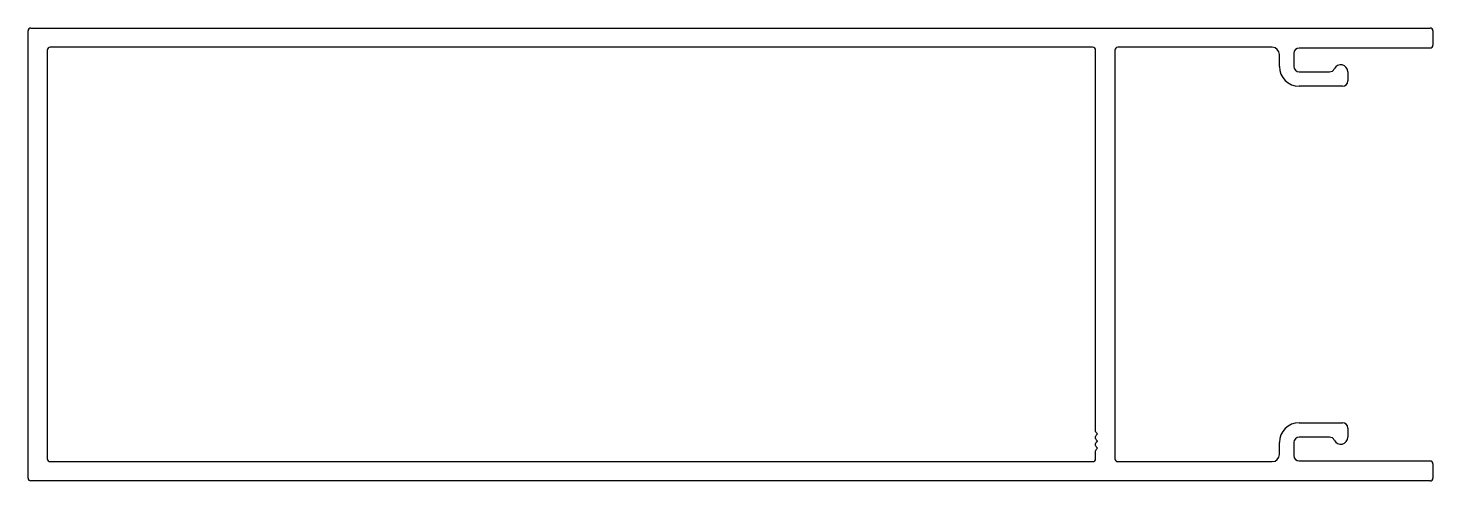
# Model space of a CAD drawing. Extents: x -98 to 99, y 1 to 65.
import ezdxf

# ---------------------------------------------------------------- set-up
doc = ezdxf.new("R2010")
doc.units = 0
doc.layers.get('0').update_dxf_attribs({"linetype": 'CONTINUOUS'})
doc.layers.add('1', color=7, linetype='CONTINUOUS')

msp = doc.modelspace()

# ---------------------------------------------------------------- linework, layer by layer
at = {"color": 7}
for p, q in [((-98.48, 1.73), (-98.48, 64.43)), ((-98.08, 64.83), (98.12, 64.83)), ((98.52, 64.42), (98.52, 62.44)), ((53.92, 61.72), (53.92, 4.44)), ((75.99, 62.13), (54.33, 62.13)), ((76.99, 59.44), (76.99, 61.13)), ((79.02, 61.28), (79.02, 59.44)), ((98.12, 62.03), (79.77, 62.03)), ((79.77, 58.69), (84.02, 58.69)), ((86.6, 58.69), (86.6, 57.41)), ((85.85, 56.66), (79.77, 56.66)), ((79.77, 9.49), (85.85, 9.49)), ((86.6, 8.74), (86.6, 7.46)), ((76.99, 5.03), (76.99, 6.71)), ((79.02, 6.71), (79.02, 4.87)), ((84.02, 7.46), (79.77, 7.46)), ((54.33, 4.03), (75.99, 4.03)), ((79.77, 4.12), (98.12, 4.12)), ((98.52, 3.71), (98.52, 1.73)), ((98.12, 1.33), (-98.08, 1.33))]:
    msp.add_line(p, q, dxfattribs=at)
for centre, radius, start, end in [((-98.08, 64.43), 0.4, 90, 180), ((98.12, 64.42), 0.406, 0, 90), ((54.33, 61.72), 0.41, 90, 180), ((75.99, 61.13), 1, 0, 90), ((79.77, 61.28), 0.75, 90, 180), ((98.12, 62.44), 0.406, 270, 0), ((79.77, 59.44), 2.78, 180.0001, 270), ((79.77, 59.44), 0.75, 180.0001, 270), ((84.02, 59.44), 0.75, 270, 334.6231), ((85.6, 58.69), 1, 360, 154.6231), ((85.85, 57.41), 0.75, 270, 0), ((79.77, 6.71), 2.78, 90, 179.9999), ((85.85, 8.74), 0.75, 360, 90), ((79.77, 6.71), 0.75, 90, 179.9999), ((84.02, 6.71), 0.75, 25.3769, 90), ((85.6, 7.46), 1, 205.3769, 0), ((54.33, 4.44), 0.41, 180, 270), ((75.99, 5.03), 1, 270, 360), ((79.77, 4.87), 0.75, 180, 270), ((98.12, 3.71), 0.406, 0, 90), ((-98.08, 1.73), 0.4, 180, 270), ((98.12, 1.73), 0.406, 270, 0)]:
    msp.add_arc(centre, radius, start, end, dxfattribs=at)
at = {"layer": '1', "color": 7, "linetype": 'CONTINUOUS'}
for p, q in [((-95.78, 61.72, -0.17), (-95.78, 4.44, -0.17)), ((50.81, 62.13, -0.17), (-95.37, 62.13, -0.17)), ((51.22, 8.27, -0.17), (51.22, 61.72, -0.17)), ((51.47, 7.92, -0.17), (51.3, 8.09, -0.17)), ((51.3, 7.74, -0.17), (51.47, 7.91, -0.17)), ((51.22, 7.27, -0.17), (51.22, 7.56, -0.17)), ((51.22, 6.27, -0.17), (51.22, 6.56, -0.17)), ((51.47, 6.92, -0.17), (51.3, 7.09, -0.17)), ((51.3, 6.74, -0.17), (51.47, 6.91, -0.17)), ((51.47, 5.92, -0.17), (51.3, 6.09, -0.17)), ((51.3, 5.74, -0.17), (51.47, 5.91, -0.17)), ((-95.37, 4.03, -0.17), (50.81, 4.03, -0.17)), ((51.22, 4.44, -0.17), (51.22, 5.56, -0.17))]:
    msp.add_line(p, q, dxfattribs=at)
for centre, radius, start, end in [((-95.37, 61.72, -0.17), 0.41, 90, 180), ((50.81, 61.72, -0.17), 0.41, 360, 90), ((51.47, 8.27, -0.17), 0.25, 180, 225), ((51.46, 7.92, -0.17), 0.008, 315, 45), ((51.47, 7.56, -0.17), 0.25, 135, 180), ((51.47, 7.27, -0.17), 0.25, 180, 225), ((51.47, 6.56, -0.17), 0.25, 135, 180), ((51.47, 6.27, -0.17), 0.25, 180, 225), ((51.46, 6.92, -0.17), 0.008, 315, 45), ((51.46, 5.92, -0.17), 0.008, 315, 45), ((-95.37, 4.44, -0.17), 0.41, 180, 270), ((50.81, 4.44, -0.17), 0.41, 270, 360), ((51.47, 5.56, -0.17), 0.25, 135, 180)]:
    msp.add_arc(centre, radius, start, end, dxfattribs=at)

doc.saveas('drawing.dxf')
